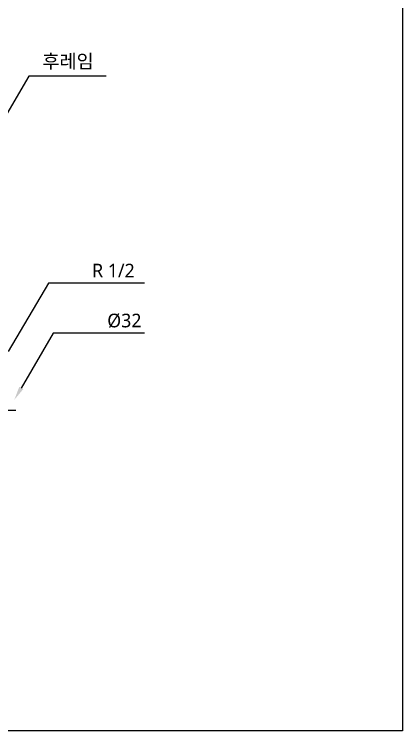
# Model space of a CAD drawing. Extents: x 0 to 3100, y 0 to 2192.
# Drawn here: x 2531 to 3100, y 0 to 1050 of the extents above; entities that cross this region are included whole.
import ezdxf

# ---------------------------------------------------------------- set-up
doc = ezdxf.new("R2010")
doc.units = 0
doc.header["$LTSCALE"] = 20
doc.header["$MEASUREMENT"] = 0
doc.layers.get('0').update_dxf_attribs({"linetype": 'CONTINUOUS'})
for name, color, linetype in [('1', 1, 'CONTINUOUS'), ('4', 4, 'CONTINUOUS'), ('5', 5, 'CONTINUOUS')]:
    doc.layers.add(name, color=color, linetype=linetype)
doc.styles.get("Standard").update_dxf_attribs({"font": 'NanumGothic.ttf'})

msp = doc.modelspace()

# ---------------------------------------------------------------- linework, layer by layer
at = {"layer": '1', "color": 3}
for p, q in [((2552.19732, 959.29152), (2476.735, 830.40225)), ((2665.85946, 959.29152, -3.24175), (2552.19732, 959.29152, -3.24175)), ((2581.05949, 656.13382), (2522.22936, 555.65225)), ((2721.77409, 656.13382), (2581.05949, 656.13382)), ((2588.14317, 582.46103), (2541.19702, 502.27725)), ((2721.77409, 582.46103), (2588.14317, 582.46103))]:
    msp.add_line(p, q, dxfattribs=at)
msp.add_solid([(2544.07359, 500.59307), (2538.32045, 503.96143), (2531.09195, 485.01783)], dxfattribs=at)
at = {"layer": '4'}
msp.add_line((2533.09195, 469.14283), (2372.22902, 469.14283), dxfattribs=at)
at = {"layer": '5', "color": 212}
msp.add_lwpolyline([(0, 2100), (3100, 2100), (3100, 0), (0, 0)], close=True, dxfattribs=at)

# ---------------------------------------------------------------- texts
at = {"color": 2, "insert": (2609.73715, 980.09758), "char_height": 20, "attachment_point": 5}
msp.add_mtext('후레임', dxfattribs=at)
at = {"layer": '1', "color": 2, "char_height": 20, "attachment_point": 5}
for s, insert in [('R 1/2', (2676.25081, 674.42403)), ('%%C32', (2692.30368, 600.75124))]:
    msp.add_mtext(s, dxfattribs=dict(at, insert=insert))

doc.saveas('drawing.dxf')
